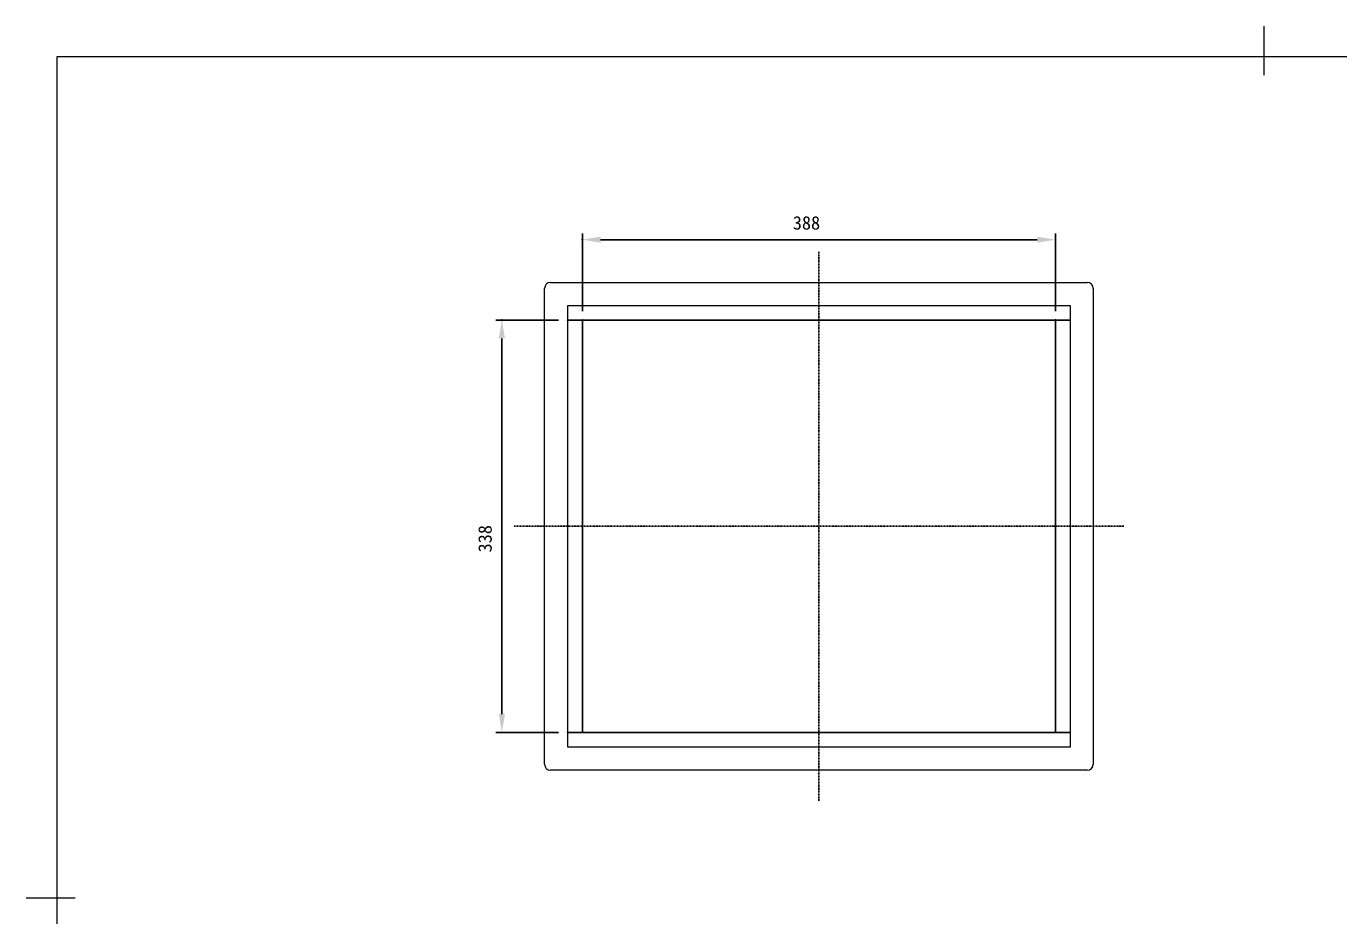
# Model space of a CAD drawing. Units: millimetres, scale not verified. Extents: x -203 to 203, y -143 to 143.
# Drawn here: x -203 to 12.3, y -2.9 to 143 of the extents above; entities that cross this region are included whole.
import ezdxf
from ezdxf.enums import TextEntityAlignment as Align

# ---------------------------------------------------------------- set-up
doc = ezdxf.new("R2010")
doc.units = ezdxf.units.MM
doc.header["$LTSCALE"] = 0.5
doc.header["$PDMODE"] = 32
doc.header["$PDSIZE"] = 0.1
doc.linetypes.add('USER1', pattern=[0.629921, 0.393701, -0.07874, 0.07874, -0.07874])
for name, color, linetype, lineweight in [('0-1_DIMENSION_LINES$02_DIMENSI', 7, 'Continuous', 25), ('0-3_DIMENSION_LINES$03_LINES', 7, 'Continuous', 18), ('0-4_DIMENSION_LINES$01_CENTER_', 7, 'USER1', 25), ('0-9_図面_FORMAT$01_WAKU$OUT_LINE', 6, 'Continuous', 18)]:
    doc.layers.add(name, color=color, linetype=linetype, lineweight=lineweight)
doc.layers.add('0-2_DEFPOINTS', color=7, linetype='Continuous')
doc.styles.add('ＭＳ ゴシック', font='')
doc.styles.get('ＭＳ ゴシック').set_extended_font_data('MS Gothic')

# ---------------------------------------------------------------- blocks, each defined once
blk = doc.blocks.new('D6')
at = {"layer": '0-1_DIMENSION_LINES$02_DIMENSI'}
for p, q in [((188.6, 486.6), (168, 486.6)), ((170, 357.4), (170, 480.6)), ((188.6, 351.4), (168, 351.4))]:
    blk.add_line(p, q, dxfattribs=at)
for points in [[(171, 480.6), (169, 480.6), (170, 486.6)], [(169, 357.4), (171, 357.4), (170, 351.4)]]:
    blk.add_solid(points, dxfattribs=at)
at = {"layer": '0-2_DEFPOINTS'}
for p in [(170, 486.6), (191.6, 486.6), (191.6, 351.4)]:
    blk.add_point(p, dxfattribs=at)
at = {"layer": '0-1_DIMENSION_LINES$02_DIMENSI', "style": 'ＭＳ ゴシック'}
blk.add_text('338', height=4.399, rotation=90, dxfattribs=at).set_placement((168, 410.429), align=Align.BOTTOM_LEFT)
blk = doc.blocks.new('D7')
at = {"layer": '0-1_DIMENSION_LINES$02_DIMENSI'}
for p, q in [((196.4, 489.6), (196.4, 515)), ((345.6, 513), (202.4, 513)), ((351.6, 489.6), (351.6, 515))]:
    blk.add_line(p, q, dxfattribs=at)
for points in [[(202.4, 514), (202.4, 512), (196.4, 513)], [(345.6, 512), (345.6, 514), (351.6, 513)]]:
    blk.add_solid(points, dxfattribs=at)
at = {"layer": '0-2_DEFPOINTS'}
for p in [(196.4, 513), (196.4, 486.6), (351.6, 486.6)]:
    blk.add_point(p, dxfattribs=at)
at = {"layer": '0-1_DIMENSION_LINES$02_DIMENSI', "style": 'ＭＳ ゴシック'}
blk.add_text('388', height=4.399, dxfattribs=at).set_placement((265.429, 515), align=Align.BOTTOM_LEFT)

msp = doc.modelspace()

# ---------------------------------------------------------------- linework, layer by layer
at = {"layer": '0-3_DIMENSION_LINES$03_LINES'}
for p, q in [((-118, 22), (-118, 100)), ((-117, 101), (-29, 101)), ((-28, 100), (-28, 22)), ((-29, 21), (-117, 21))]:
    msp.add_line(p, q, dxfattribs=at)
for points in [[(-114.2, 97.2), (-31.8, 97.2), (-31.8, 94.8), (-114.2, 94.8)], [(-114.2, 94.8), (-111.8, 94.8), (-111.8, 27.2), (-114.2, 27.2)], [(-111.8, 94.8), (-34.2, 94.8), (-34.2, 27.2), (-111.8, 27.2)], [(-34.2, 94.8), (-31.8, 94.8), (-31.8, 27.2), (-34.2, 27.2)], [(-114.2, 27.2), (-31.8, 27.2), (-31.8, 24.8), (-114.2, 24.8)]]:
    msp.add_lwpolyline(points, close=True, dxfattribs=at)
for centre, start, end in [((-117, 100), 90, 180), ((-29, 100), 0, 90), ((-117, 22), 180, 270), ((-29, 22), 270, 0)]:
    msp.add_arc(centre, 1, start, end, dxfattribs=at)
at = {"layer": '0-4_DIMENSION_LINES$01_CENTER_'}
for p, q in [((-73, 106), (-73, 16)), ((-123, 61), (-23, 61))]:
    msp.add_line(p, q, dxfattribs=at)
at = {"layer": '0-9_図面_FORMAT$01_WAKU$OUT_LINE'}
for p, q in [((0, 135), (0, 143)), ((-198, 138), (-198, -138)), ((198, 138), (-198, 138)), ((-195, 0), (-203, 0))]:
    msp.add_line(p, q, dxfattribs=at)

# ---------------------------------------------------------------- block references
at = {"layer": '0-1_DIMENSION_LINES$02_DIMENSI', "xscale": 0.5, "yscale": 0.5}
for name in ['D7', 'D6']:
    msp.add_blockref(name, (-210, -148.5), dxfattribs=at)

doc.saveas('drawing.dxf')
